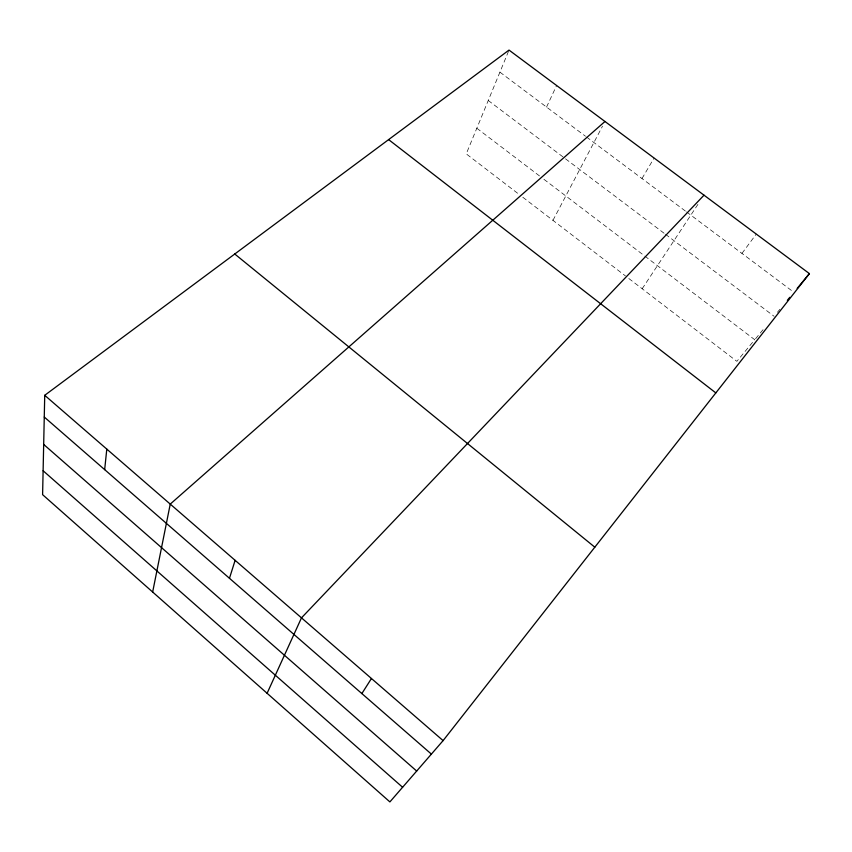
<?xml version="1.0" encoding="UTF-8"?>
<svg xmlns="http://www.w3.org/2000/svg" width="852" height="852" viewBox="0 0 852 852"><rect width="100%" height="100%" fill="white"/><g stroke="black" fill="none" stroke-linecap="round" stroke-linejoin="round"><path stroke-width="0.64" stroke-dasharray="4.26 3.19" d="M508.506 51.312L466.246 153.882L518.655 194.054M546.547 107.075L556.622 85.509M552.959 220.359L602.513 126.171M641.993 178.547L654.091 158.046M642.184 288.753L698.15 204.043M741.954 253.417L756.267 234.076M755.586 338.713L764.851 327.498M777.407 312.301L779.889 309.308M499.922 72.154L585.484 136.235M586.538 137.023L685.519 211.147M686.584 211.946L792.861 291.533M488.249 100.483L664.453 233.512M665.508 234.3L774.106 316.294M476.822 128.237L539.742 176.119M543.917 179.293L643.793 255.302M644.847 256.101L754.744 339.724L736.873 361.333L626.508 276.74M522.808 197.249L625.464 275.931"/><path stroke-width="1.28" d="M44.73 395.307L42.6 494.661L389.886 801.913L443.104 740.612L809.4 273.609L509.017 50.087L44.73 395.307L443.104 740.612M104.668 469.633L106.798 449.11M152.657 592.033L170.24 504.107L604.973 121.495M229.465 578.284L235.12 560.339M267.102 693.283L301.48 617.86L704.008 195.183M361.866 693.571L371.451 678.501M787.323 300.319L789.793 297.327M797.184 288.391L809.4 273.609M388.618 139.611L715.829 392.91M234.758 254.013L594.824 547.186M44.261 417.033L431.389 754.105M43.676 444.424L416.681 771.049M43.111 470.751L402.602 787.259"/></g></svg>
